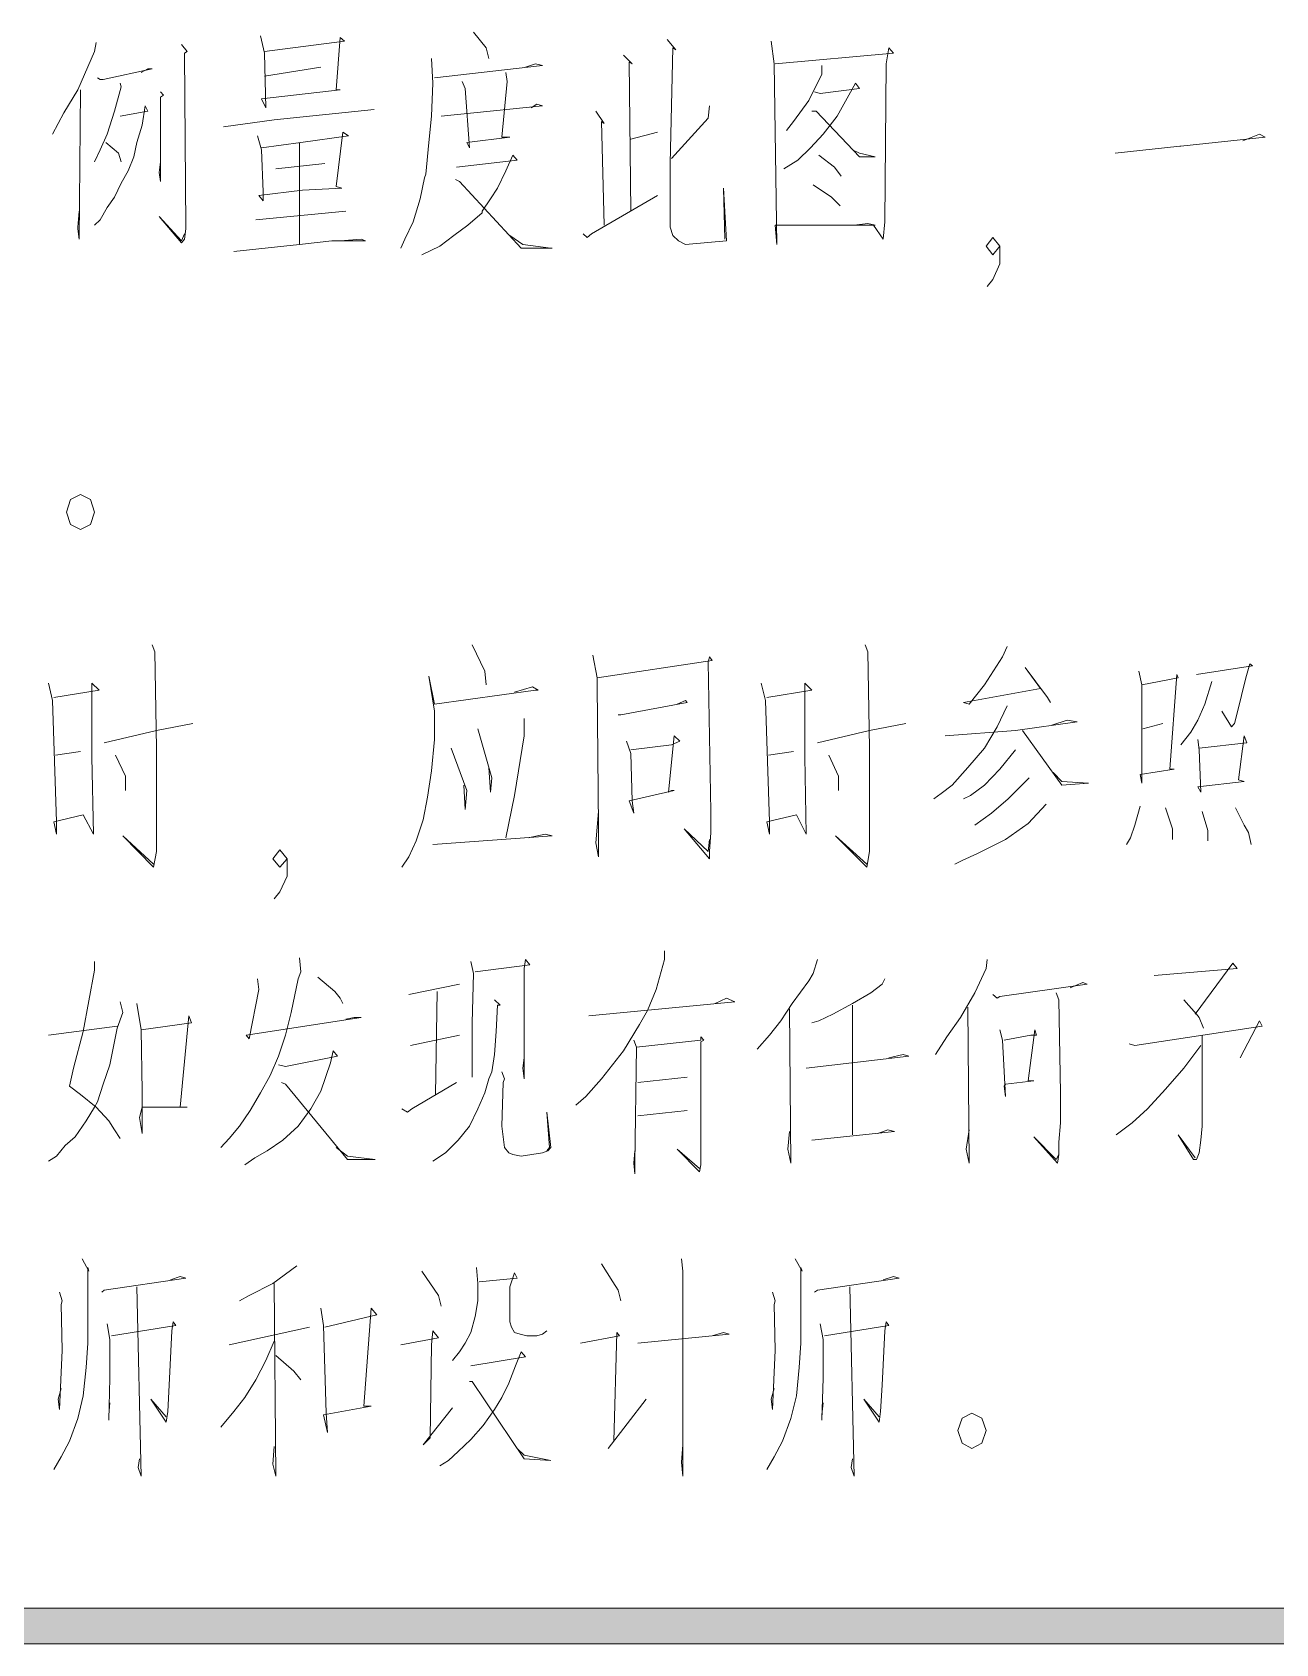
# Model space of a CAD drawing. Header units: millimetres. Extents: x 0 to 829, y 0 to 586.
# Drawn here: x 785.28 to 800.09, y 417.47 to 436.67 of the extents above; entities that cross this region are included whole.
import ezdxf

# ---------------------------------------------------------------- set-up
doc = ezdxf.new("R2010")
doc.units = ezdxf.units.MM

msp = doc.modelspace()

# ---------------------------------------------------------------- hatches: boundary and pattern name
h = msp.add_hatch(color=0)
h.dxf.hatch_style = 2
h.paths.add_polyline_path([(769.958667, 417.466639), (769.958667, 417.889972), (819.294639, 417.889972), (819.294639, 417.466639)])

# ---------------------------------------------------------------- linework, layer by layer
at = {"color": 0, "lineweight": 0}
for points in [[(786.038278, 436.548389), (786.020639, 436.442556), (785.819556, 435.983944), (785.65375, 435.712306), (785.519694, 435.458306)], [(787.996194, 436.629528), (788.045583, 436.421389), (788.063222, 435.772278), (788.010306, 435.878111), (788.948694, 435.983944), (788.899306, 435.983944), (788.948694, 436.608361), (788.998083, 436.566028), (788.045583, 436.442556)], [(790.536194, 436.671861), (790.687889, 436.484889), (790.719639, 436.357889)], [(792.843361, 436.587194), (792.945667, 436.463722), (792.910389, 436.484889), (792.878639, 435.105528), (792.878639, 434.519917), (792.878639, 434.350583), (792.910389, 434.248278), (792.977417, 434.184778), (793.062083, 434.142444), (793.548917, 434.184778), (793.513639, 434.812722), (793.531278, 434.205944)], [(794.081611, 436.566028), (794.116889, 436.294389), (794.148639, 434.142444), (794.131, 434.37175), (795.319861, 434.37175), (795.235194, 434.392917), (795.069389, 434.37175)], [(787.057806, 436.527222), (787.124833, 436.442556), (787.093083, 436.421389), (787.107194, 434.350583), (787.107194, 434.329417), (787.093083, 434.205944), (787.057806, 434.163611), (786.789694, 434.477583), (787.057806, 434.184778), (787.093083, 434.269444)], [(790.03525, 436.357889), (790.052889, 436.065083), (790.03525, 435.669972), (790.0035, 435.356), (789.968222, 434.978528), (789.950583, 434.936194), (789.901194, 434.685722), (789.816528, 434.414083), (789.71775, 434.205944), (789.668361, 434.100111)], [(792.324778, 436.400222), (792.427083, 436.294389), (792.391806, 436.315556), (792.409444, 434.541083)], [(794.131, 436.294389), (795.538583, 436.421389), (795.485667, 436.484889), (795.453917, 436.294389), (795.436278, 434.414083), (795.418639, 434.205944), (795.302222, 434.37175)], [(786.055917, 436.128583), (786.087667, 436.107417), (786.122944, 436.107417), (786.708556, 436.234417), (786.655639, 436.234417), (786.5745, 436.192083)], [(788.045583, 436.14975), (788.715861, 436.255583)], [(790.070528, 436.128583), (791.358167, 436.27675), (791.2735, 436.294389), (791.157083, 436.255583)], [(790.402139, 436.08625), (790.437417, 436.001583), (790.486806, 435.2925), (790.455056, 435.356), (790.970111, 435.4195), (790.871333, 435.4195), (790.938361, 436.08625), (790.920722, 436.192083)], [(794.684861, 436.27675), (794.684861, 436.170917), (794.533167, 435.856944), (794.349722, 435.606472), (794.265056, 435.500639)], [(785.854833, 435.983944), (785.837194, 434.205944), (785.819556, 434.329417), (785.819556, 434.350583), (785.837194, 434.541083)], [(786.324028, 436.065083), (786.338139, 436.02275), (786.257, 435.729944), (786.172333, 435.458306), (786.087667, 435.271333), (786.020639, 435.126694)], [(786.807333, 435.962778), (786.842611, 435.920444), (786.807333, 435.899278), (786.807333, 434.893861), (786.789694, 434.999694), (786.807333, 435.126694)], [(794.600194, 435.962778), (794.667222, 435.941611), (795.136417, 436.001583), (795.087028, 436.065083), (794.868306, 435.669972), (794.7025, 435.458306), (794.550806, 435.2925), (794.399111, 435.147861), (794.233306, 435.042028)], [(786.324028, 435.669972), (786.655639, 435.729944), (786.623889, 435.793444), (786.588611, 435.564139), (786.525111, 435.356), (786.489833, 435.186667), (786.422806, 435.020861), (786.338139, 434.872694), (786.257, 434.706889), (786.172333, 434.583417), (786.087667, 434.43525), (786.020639, 434.37175)], [(790.151667, 435.669972), (791.358167, 435.793444), (791.291139, 435.814611), (791.224111, 435.772278)], [(793.347833, 435.793444), (793.330194, 435.648806), (792.896278, 435.1655)], [(787.55875, 435.542972), (788.162, 435.627639), (789.350861, 435.751111)], [(791.993167, 435.729944), (792.091944, 435.585306), (792.060194, 435.606472), (792.091944, 434.37175)], [(794.568444, 435.729944), (794.617833, 435.729944), (795.136417, 435.186667), (795.319861, 435.186667), (795.136417, 435.229), (795.05175, 435.271333)], [(787.960917, 435.437139), (788.010306, 435.271333), (788.027944, 434.770389), (788.027944, 434.664556), (787.978556, 434.728056), (788.497139, 434.791556), (788.966333, 434.812722), (788.899306, 434.833889), (788.980444, 435.479472), (789.047472, 435.437139), (788.4795, 435.356), (788.010306, 435.2925)], [(792.726944, 435.479472), (792.409444, 435.398333)], [(798.180889, 435.229), (798.949944, 435.313667), (798.964056, 435.313667), (799.969472, 435.4195), (799.902444, 435.458306), (799.701361, 435.377167)], [(786.154694, 435.356), (786.306389, 435.229), (786.338139, 435.126694)], [(788.461861, 435.356), (788.461861, 434.142444)], [(790.335111, 435.063194), (791.054778, 435.147861), (791.005389, 435.207833), (790.920722, 435.020861), (790.821944, 434.812722), (790.737278, 434.685722), (790.6385, 434.541083), (790.6385, 434.519917), (790.469167, 434.37175), (790.303361, 434.248278), (790.134028, 434.121278), (789.918833, 434.018972)], [(794.649583, 435.207833), (794.836556, 435.063194), (794.917694, 434.957361)], [(788.179639, 435.042028), (788.76525, 435.105528)], [(790.321, 434.915028), (790.370389, 434.893861), (791.104167, 434.100111), (791.474583, 434.100111), (791.456944, 434.100111), (791.121806, 434.142444), (790.970111, 434.248278)], [(794.582556, 434.855056), (794.801278, 434.706889), (794.903583, 434.601056)], [(791.841472, 434.269444), (791.890861, 434.227111), (791.94025, 434.269444), (792.726944, 434.728056)], [(787.943278, 434.43525), (789.015722, 434.541083)], [(787.678694, 434.057778), (788.461861, 434.142444), (788.846389, 434.184778), (789.248556, 434.184778), (789.199167, 434.205944), (788.948694, 434.184778)], [(796.656889, 433.6415), (796.723917, 433.726167), (796.808583, 433.913139), (796.808583, 434.121278), (796.723917, 434.227111), (796.642778, 434.121278), (796.723917, 434.018972), (796.808583, 434.121278)], [(786.708556, 429.372889), (786.740306, 429.288222), (786.757944, 428.141694), (786.757944, 427.429083), (786.757944, 426.906972), (786.722667, 426.72), (786.355778, 427.093944), (786.722667, 426.758806)], [(790.518556, 429.372889), (790.67025, 429.058917), (790.687889, 428.893111)], [(791.957889, 429.249417), (792.007278, 428.977778), (792.007278, 428.893111), (792.024917, 427.199778), (792.024917, 426.843472), (791.993167, 427.012806), (792.024917, 427.38675)], [(795.203444, 429.372889), (795.235194, 429.288222), (795.252833, 428.141694), (795.252833, 427.429083), (795.252833, 426.906972), (795.221083, 426.72), (794.850667, 427.093944), (795.221083, 426.758806)], [(796.89325, 429.351722), (796.840333, 429.22825), (796.625139, 428.893111), (796.441694, 428.663806), (796.374667, 428.684972), (797.291889, 428.850778), (797.108444, 429.10125), (797.376556, 428.744944), (797.411833, 428.684972)], [(792.007278, 428.977778), (793.379583, 429.185917), (793.347833, 429.22825), (793.330194, 429.16475), (793.361944, 427.38675), (793.361944, 427.32325), (793.361944, 427.136278), (793.347833, 426.906972), (793.347833, 426.822306), (793.044444, 427.178611), (793.330194, 426.906972), (793.347833, 427.051611)], [(798.463111, 429.058917), (798.498389, 428.893111), (798.498389, 428.286333), (798.498389, 427.721889), (798.48075, 427.827722), (798.882917, 427.887694), (798.833528, 427.887694), (798.914667, 429.016583), (798.932306, 428.977778), (798.498389, 428.893111)], [(799.151028, 429.016583), (799.817778, 429.122417), (799.786028, 429.143583), (799.736639, 428.977778), (799.634333, 428.557972), (799.602583, 428.4345), (799.567306, 428.392167), (799.450889, 428.579139)], [(785.470306, 428.914278), (785.519694, 428.706139), (785.569083, 427.263278), (785.569083, 427.115111), (785.537333, 427.263278), (785.886583, 427.344417), (786.006528, 427.115111), (785.988889, 428.035861), (785.988889, 428.914278), (786.073556, 428.829611), (785.537333, 428.744944)], [(791.023028, 428.808444), (791.238222, 428.871944), (791.30525, 428.829611), (791.2735, 428.829611), (790.070528, 428.663806), (790.0035, 428.998944), (790.070528, 428.579139), (790.070528, 428.244), (790.03525, 427.870056), (789.985861, 427.556083), (789.936472, 427.284444), (789.851806, 427.033972), (789.767139, 426.843472), (789.682472, 426.72)], [(793.965194, 428.914278), (794.014583, 428.706139), (794.063972, 427.263278), (794.063972, 427.115111), (794.032222, 427.263278), (794.385, 427.344417), (794.501417, 427.115111), (794.483778, 428.035861), (794.483778, 428.914278), (794.568444, 428.829611), (794.032222, 428.744944)], [(799.334472, 428.935444), (799.249806, 428.663806), (799.165139, 428.473306), (799.084, 428.328667), (798.964056, 428.1805)], [(792.261278, 428.536806), (792.293028, 428.536806), (793.079722, 428.684972), (793.062083, 428.706139), (792.963306, 428.663806)], [(791.139444, 428.494472), (791.139444, 428.286333), (791.023028, 427.57725), (790.920722, 427.072778)], [(796.89325, 428.642639), (796.773306, 428.392167), (796.625139, 428.141694), (796.424056, 427.908861), (796.240611, 427.700722), (796.106556, 427.598417), (796.021889, 427.534917)], [(796.155944, 428.286333), (796.992028, 428.349833), (797.729333, 428.452139), (797.609389, 428.473306), (797.425944, 428.413333)], [(786.137056, 428.201667), (786.757944, 428.349833), (787.191861, 428.4345)], [(790.585583, 428.371), (790.754917, 427.785389), (790.737278, 427.616056), (790.719639, 427.908861)], [(792.360056, 428.222833), (792.409444, 428.078194), (792.427083, 427.51375), (792.444722, 427.365583), (792.391806, 427.51375), (792.928028, 427.637222), (792.896278, 427.637222), (792.861, 427.616056), (792.928028, 428.286333), (792.995056, 428.222833), (792.896278, 428.1805), (792.409444, 428.120528)], [(794.635472, 428.201667), (795.252833, 428.349833), (795.68675, 428.4345)], [(797.076694, 428.349833), (797.545889, 427.700722), (797.863389, 427.721889), (797.545889, 427.743056), (797.443583, 427.848889)], [(798.5125, 428.371), (798.748861, 428.4345)], [(799.165139, 428.244), (799.182778, 428.120528), (799.200417, 427.616056), (799.165139, 427.679556), (799.719, 427.743056), (799.651972, 427.764222), (799.719, 428.286333), (799.75075, 428.201667), (799.182778, 428.141694)], [(785.554972, 428.057028), (785.854833, 428.099361)], [(790.268083, 428.141694), (790.455056, 427.637222), (790.437417, 427.407917), (790.419778, 427.700722)], [(794.049861, 428.057028), (794.349722, 428.099361)], [(796.992028, 428.120528), (796.808583, 427.887694), (796.625139, 427.700722), (796.455806, 427.57725), (796.374667, 427.534917)], [(786.271111, 428.057028), (786.391056, 427.806556), (786.391056, 427.637222)], [(794.769528, 428.057028), (794.885944, 427.806556), (794.885944, 427.637222)], [(797.157833, 427.785389), (796.907361, 427.534917), (796.706278, 427.365583), (796.508722, 427.220944)], [(797.358917, 427.471417), (797.143722, 427.242111), (796.875611, 427.051611), (796.540472, 426.885806), (796.357028, 426.801139), (796.272361, 426.758806)], [(798.48075, 427.45025), (798.413722, 427.220944), (798.364333, 427.072778), (798.314944, 426.991639)], [(798.780611, 427.429083), (798.865278, 427.178611), (798.865278, 427.051611)], [(799.218056, 427.38675), (799.285083, 427.157444), (799.285083, 427.033972)], [(799.616694, 427.429083), (799.719, 427.220944), (799.768389, 427.136278), (799.800139, 426.991639)], [(790.052889, 426.991639), (791.474583, 427.093944), (791.389917, 427.115111), (791.188833, 427.072778)], [(788.162, 426.342528), (788.229028, 426.427194), (788.313694, 426.614167), (788.313694, 426.822306), (788.229028, 426.928139), (788.144361, 426.822306), (788.229028, 426.72), (788.313694, 426.822306)], [(786.020639, 425.598167), (786.020639, 425.495861), (785.886583, 424.762083), (785.770167, 424.324639), (785.720778, 424.112972), (785.854833, 424.010667), (786.038278, 423.8625), (786.189972, 423.696694), (786.257, 423.590861), (786.324028, 423.488556)], [(788.461861, 425.6405), (788.4795, 425.474694), (788.44775, 425.390028), (788.363083, 424.991389), (788.296056, 424.71975), (788.211389, 424.469278), (788.112611, 424.239972), (787.996194, 424.031833), (787.87625, 423.823694), (787.745722, 423.633194), (787.625778, 423.488556), (787.527, 423.382722)], [(790.504444, 425.598167), (790.536194, 425.453528), (790.518556, 424.867917), (790.518556, 424.218806), (790.518556, 424.324639), (790.518556, 424.490444)], [(790.553833, 425.474694), (791.206472, 425.555833), (791.157083, 425.619333), (791.139444, 425.5135), (791.139444, 424.469278), (791.139444, 424.197639), (791.121806, 424.324639), (791.139444, 424.448111)], [(792.811611, 425.725167), (792.811611, 425.619333), (792.712833, 425.263028), (792.610528, 425.012556), (792.51175, 424.84675), (792.324778, 424.532778), (792.060194, 424.197639), (791.873222, 423.9895), (791.756806, 423.883667)], [(794.635472, 425.619333), (794.582556, 425.453528), (794.533167, 425.368861), (794.332083, 425.097222), (794.198028, 424.889083), (794.063972, 424.71975), (793.915806, 424.553944)], [(796.656889, 425.619333), (796.642778, 425.5135), (796.508722, 425.224222), (796.339389, 424.931417), (796.173583, 424.698583), (796.039528, 424.490444)], [(788.680583, 425.411194), (788.881667, 425.241861), (788.948694, 425.160722), (788.980444, 425.097222)], [(798.646556, 425.432361), (799.634333, 425.5135), (799.584944, 425.577), (799.133389, 424.970222)], [(787.960917, 425.390028), (787.978556, 425.263028), (787.862139, 424.677417), (787.826861, 424.71975), (789.199167, 424.931417), (789.1145, 424.931417), (789.015722, 424.91025)], [(790.370389, 425.326528), (789.767139, 425.203056)], [(790.102278, 425.241861), (790.084639, 424.010667)], [(795.436278, 425.390028), (795.404528, 425.326528), (795.270472, 425.224222), (795.05175, 425.097222), (794.818917, 424.970222), (794.649583, 424.889083), (794.568444, 424.867917)], [(796.723917, 425.203056), (796.773306, 425.160722), (796.808583, 425.181889), (797.84575, 425.326528), (797.796361, 425.347694), (797.644667, 425.284194)], [(797.478861, 425.224222), (797.510611, 425.139556), (797.52825, 424.031833), (797.52825, 423.675528), (797.510611, 423.446222), (797.510611, 423.298056), (797.492972, 423.19575), (797.21075, 423.509722), (797.478861, 423.238083), (797.510611, 423.298056)], [(786.324028, 425.118389), (786.355778, 424.991389), (786.28875, 424.804417), (786.204083, 424.366972), (786.122944, 424.134139), (786.055917, 423.926), (786.020639, 423.8625), (785.921861, 423.696694), (785.787806, 423.509722), (785.671389, 423.403889), (785.569083, 423.276889), (785.470306, 423.216917)], [(786.525111, 425.097222), (786.5745, 424.78325), (786.588611, 424.053), (786.588611, 423.548528), (786.556861, 423.739028), (786.588611, 423.8625), (787.124833, 423.8625), (787.040167, 423.8625), (787.142472, 424.949056), (787.174222, 424.867917), (786.5745, 424.78325)], [(790.786667, 425.139556), (790.853694, 425.076056), (790.821944, 425.076056), (790.804306, 424.762083), (790.786667, 424.490444), (790.754917, 424.282306), (790.719639, 424.197639), (790.67025, 424.031833), (790.585583, 423.841333), (790.486806, 423.633194), (790.35275, 423.467389), (790.201056, 423.319222), (790.052889, 423.216917)], [(791.9085, 424.949056), (793.647694, 425.118389), (793.548917, 425.160722)], [(793.548917, 425.160722), (793.414861, 425.097222)], [(794.300333, 425.033722), (794.317972, 423.19575), (794.282694, 423.361556), (794.300333, 423.569694)], [(795.05175, 425.076056), (795.05175, 423.530889)], [(796.424056, 425.054889), (796.441694, 423.19575), (796.406417, 423.361556), (796.441694, 423.590861)], [(798.999333, 425.139556), (799.151028, 424.970222), (799.182778, 424.931417), (799.232167, 424.804417)], [(785.470306, 424.71975), (786.28875, 424.825583)], [(798.346694, 424.617444), (798.413722, 424.596278), (799.934194, 424.825583), (799.902444, 424.889083), (799.669611, 424.448111)], [(789.784778, 424.596278), (790.370389, 424.71975)], [(792.444722, 424.659778), (792.476472, 424.575111), (792.458833, 423.19575), (792.458833, 423.06875), (792.444722, 423.19575), (792.458833, 423.340389)], [(792.476472, 424.575111), (793.245528, 424.659778), (793.245528, 424.698583), (793.280806, 424.659778), (793.245528, 424.638611), (793.245528, 423.174583), (793.227889, 423.089917), (792.963306, 423.361556), (793.227889, 423.13225)], [(796.808583, 424.78325), (796.840333, 424.659778), (796.875611, 423.9895), (796.857972, 424.112972), (796.875611, 424.134139), (797.21075, 424.176472), (797.143722, 424.176472), (797.224861, 424.78325), (797.2425, 424.71975), (797.175472, 424.71975), (796.857972, 424.659778)], [(799.218056, 424.71975), (799.218056, 423.633194), (799.200417, 423.467389), (799.182778, 423.319222), (799.151028, 423.238083), (799.11575, 423.238083), (798.932306, 423.530889), (799.133389, 423.25925)], [(788.211389, 424.366972), (788.296056, 424.345806), (788.913417, 424.469278), (788.864028, 424.532778), (788.832278, 424.388139), (788.715861, 424.053), (788.595917, 423.841333), (788.44775, 423.633194), (788.264306, 423.467389), (788.077333, 423.340389), (787.929167, 423.25925), (787.81275, 423.174583)], [(794.501417, 424.324639), (795.722028, 424.469278), (795.655, 424.490444), (795.485667, 424.448111)], [(799.200417, 424.596278), (798.999333, 424.324639), (798.780611, 424.074167), (798.565417, 423.841333), (798.381972, 423.675528), (798.195, 423.530889)], [(790.871333, 424.282306), (790.906611, 424.197639), (790.888972, 424.155306), (790.871333, 423.633194), (790.888972, 423.509722), (790.906611, 423.382722), (790.956, 423.319222), (791.005389, 423.298056), (791.104167, 423.276889), (791.358167, 423.319222), (791.421667, 423.340389), (791.456944, 423.382722), (791.407556, 423.802528), (791.439306, 423.382722), (791.407556, 423.340389)], [(788.246667, 424.155306), (788.296056, 424.134139), (789.033361, 423.238083), (789.364972, 423.238083), (789.033361, 423.276889), (788.899306, 423.382722)], [(789.682472, 423.841333), (789.7495, 423.802528), (789.802417, 423.841333), (790.335111, 424.155306)], [(793.079722, 424.218806), (792.494111, 424.155306)], [(792.494111, 423.760194), (793.079722, 423.823694)], [(794.568444, 423.467389), (795.552694, 423.569694), (795.471556, 423.590861), (795.355139, 423.548528)], [(785.872472, 422.05275), (785.953611, 421.908111), (785.9395, 421.950444), (785.9395, 421.509472), (785.9395, 421.488306), (785.9395, 421.050861), (785.921861, 420.758056), (785.886583, 420.422917), (785.819556, 420.151278), (785.720778, 419.879639), (785.622, 419.692667), (785.537333, 419.5445)], [(788.430111, 421.971611), (788.144361, 421.759944), (787.862139, 421.615306), (787.745722, 421.551806)], [(790.571472, 421.950444), (790.585583, 421.759944), (790.585583, 421.551806), (790.553833, 421.364833), (790.504444, 421.174333), (790.437417, 421.050861), (790.370389, 420.945028), (790.285722, 420.842722)], [(792.060194, 421.992778), (792.19425, 421.781111), (792.261278, 421.678806), (792.293028, 421.551806)], [(793.012694, 422.05275), (793.030333, 421.908111), (793.030333, 419.463361), (793.012694, 419.629167), (793.030333, 419.837306)], [(794.367361, 422.05275), (794.452028, 421.908111), (794.434389, 421.950444), (794.434389, 421.509472), (794.434389, 421.488306), (794.434389, 421.050861), (794.41675, 420.758056), (794.385, 420.422917), (794.317972, 420.151278), (794.215667, 419.879639), (794.116889, 419.692667), (794.032222, 419.5445)], [(786.105306, 421.657639), (786.137056, 421.678806), (787.107194, 421.823444), (787.040167, 421.844611), (786.92375, 421.802278)], [(788.162, 421.759944), (788.179639, 419.463361), (788.144361, 419.608), (788.162, 419.816139)], [(789.918833, 421.908111), (790.119917, 421.615306), (790.151667, 421.488306)], [(790.603222, 421.781111), (791.054778, 421.823444), (791.023028, 421.886944), (790.970111, 421.721139), (790.970111, 421.572972), (790.970111, 421.4495), (790.970111, 421.301333), (790.98775, 421.237833), (791.023028, 421.174333), (791.090056, 421.156694), (791.171194, 421.135528), (791.291139, 421.135528), (791.358167, 421.156694), (791.407556, 421.1955)], [(794.600194, 421.657639), (794.635472, 421.678806), (795.605611, 421.823444), (795.538583, 421.844611), (795.418639, 421.802278)], [(785.604361, 421.657639), (785.636111, 421.551806), (785.622, 421.509472), (785.636111, 420.966194), (785.604361, 420.257111), (785.586722, 420.380583), (785.622, 420.507583)], [(786.525111, 421.721139), (786.5745, 419.463361), (786.539222, 419.565667), (786.556861, 419.6715)], [(794.09925, 421.657639), (794.131, 421.551806), (794.116889, 421.509472), (794.131, 420.966194), (794.09925, 420.257111), (794.081611, 420.380583), (794.116889, 420.507583)], [(795.02, 421.721139), (795.069389, 419.463361), (795.034111, 419.565667), (795.05175, 419.6715)], [(788.715861, 421.467139), (788.747611, 421.259), (788.779361, 420.214778), (788.797, 419.985472), (788.747611, 420.193611), (789.315583, 420.299444), (789.230917, 420.299444), (789.315583, 421.467139), (789.382611, 421.386), (788.76525, 421.237833)], [(786.172333, 421.280167), (786.204083, 421.093194), (786.204083, 420.631056), (786.189972, 420.130111), (786.189972, 420.193611), (786.204083, 420.33825)], [(786.221722, 421.135528), (786.990778, 421.259), (786.959028, 421.301333), (786.941389, 421.1955), (786.909639, 420.549917), (786.892, 420.235944), (786.874361, 420.108944), (786.690917, 420.380583), (786.874361, 420.172444)], [(788.581806, 421.237833), (787.625778, 421.029694)], [(789.668361, 421.029694), (790.119917, 421.114361), (790.052889, 421.1955), (790.03525, 421.029694), (790.017611, 419.921972), (789.936472, 419.837306), (790.285722, 420.278278)], [(791.809722, 421.050861), (792.275389, 421.135528), (792.243639, 421.174333), (792.208361, 419.879639), (792.141333, 419.794972), (792.592889, 420.380583)], [(792.494111, 421.050861), (793.580667, 421.156694), (793.513639, 421.174333), (793.379583, 421.135528)], [(794.667222, 421.280167), (794.7025, 421.093194), (794.7025, 420.631056), (794.684861, 420.130111), (794.684861, 420.193611), (794.7025, 420.33825)], [(794.716611, 421.135528), (795.485667, 421.259), (795.453917, 421.301333), (795.436278, 421.1955), (795.404528, 420.549917), (795.386889, 420.235944), (795.36925, 420.108944), (795.185806, 420.380583), (795.36925, 420.172444)], [(788.162, 421.072028), (788.063222, 420.842722), (787.943278, 420.613417), (787.81275, 420.40175), (787.678694, 420.235944), (787.527, 420.048972)], [(788.179639, 420.902694), (788.394833, 420.715722), (788.4795, 420.613417)], [(790.504444, 420.779222), (791.157083, 420.885056), (791.104167, 420.945028), (791.037139, 420.779222), (790.956, 420.571083), (790.871333, 420.40175), (790.786667, 420.257111), (790.652611, 420.066611), (790.504444, 419.900806), (790.35275, 419.756167), (790.236333, 419.650333), (790.134028, 419.586833)], [(790.486806, 420.59225), (790.518556, 420.59225), (791.139444, 419.6715), (791.456944, 419.650333), (791.139444, 419.713833), (791.054778, 419.794972)]]:
    msp.add_lwpolyline(points, dxfattribs=at)
for points in [[(786.020639, 430.953333), (785.97125, 431.1015), (785.854833, 431.161472), (785.734889, 431.1015), (785.6855, 430.953333), (785.734889, 430.805167), (785.854833, 430.745194), (785.97125, 430.805167)], [(796.642778, 420.006639), (796.593389, 420.154806), (796.473444, 420.214778), (796.357028, 420.154806), (796.307639, 420.006639), (796.357028, 419.858472), (796.473444, 419.794972), (796.593389, 419.858472)], [(769.958667, 417.466639), (769.958667, 417.889972), (819.294639, 417.889972), (819.294639, 417.466639)]]:
    msp.add_lwpolyline(points, close=True, dxfattribs=at)

doc.saveas('drawing.dxf')
